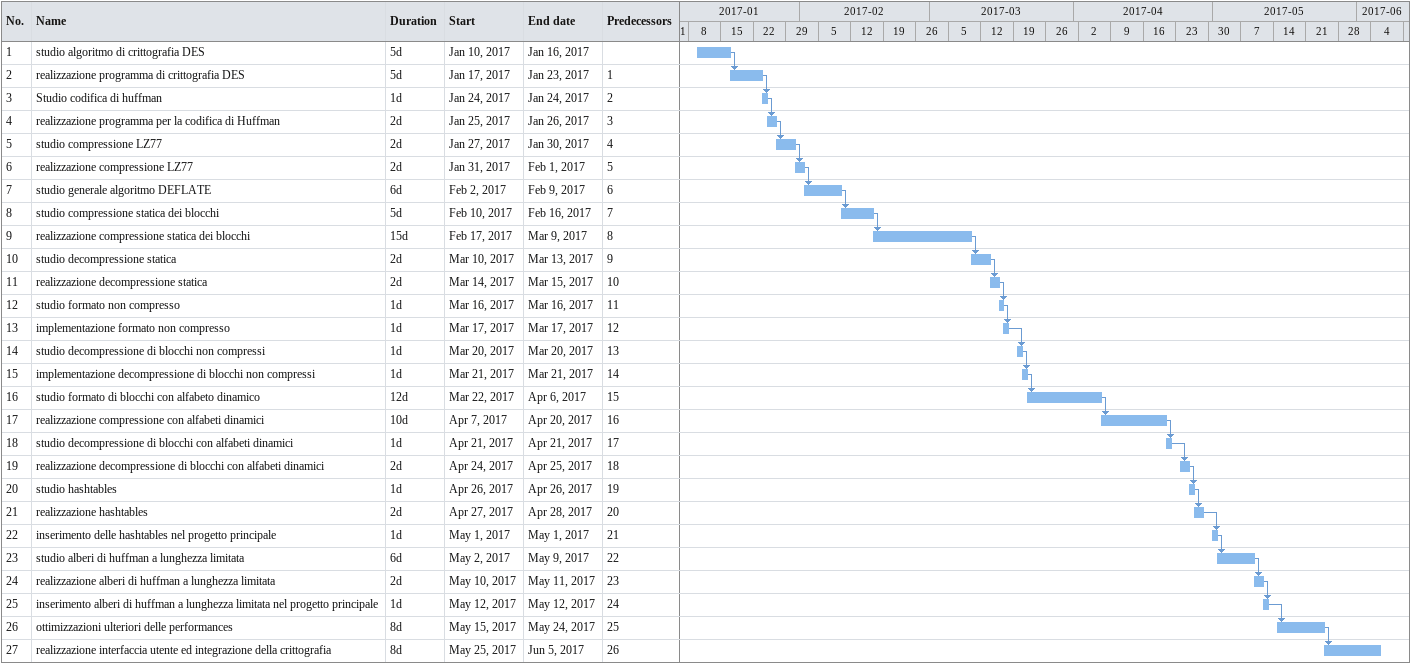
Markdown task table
| ID | Task | Duration | Start | Finish | Predecessors |
|---|---|---|---|---|---|
| 1 | studio algoritmo di crittografia DES | 5d | 2017-01-10 | 2017-01-16 |  |
| 2 | realizzazione programma di crittografia DES | 5d | 2017-01-17 | 2017-01-23 | 1 |
| 3 | Studio codifica di huffman | 1d | 2017-01-24 | 2017-01-24 | 2 |
| 4 | realizzazione programma per la codifica di Huffman | 2d | 2017-01-25 | 2017-01-26 | 3 |
| 5 | studio compressione LZ77 | 2d | 2017-01-27 | 2017-01-30 | 4 |
| 6 | realizzazione compressione LZ77 | 2d | 2017-01-31 | 2017-02-01 | 5 |
| 7 | studio generale algoritmo DEFLATE | 6d | 2017-02-02 | 2017-02-09 | 6 |
| 8 | studio compressione statica dei blocchi | 5d | 2017-02-10 | 2017-02-16 | 7 |
| 9 | realizzazione compressione statica dei blocchi | 15d | 2017-02-17 | 2017-03-09 | 8 |
| 10 | studio decompressione statica | 2d | 2017-03-10 | 2017-03-13 | 9 |
| 11 | realizzazione decompressione statica | 2d | 2017-03-14 | 2017-03-15 | 10 |
| 12 | studio formato non compresso | 1d | 2017-03-16 | 2017-03-16 | 11 |
| 13 | implementazione formato non compresso | 1d | 2017-03-17 | 2017-03-17 | 12 |
| 14 | studio decompressione di blocchi non compressi | 1d | 2017-03-20 | 2017-03-20 | 13 |
| 15 | implementazione decompressione di blocchi non compressi | 1d | 2017-03-21 | 2017-03-21 | 14 |
| 16 | studio formato di blocchi con alfabeto dinamico | 12d | 2017-03-22 | 2017-04-06 | 15 |
| 17 | realizzazione compressione con alfabeti dinamici | 10d | 2017-04-07 | 2017-04-20 | 16 |
| 18 | studio decompressione di blocchi con alfabeti dinamici | 1d | 2017-04-21 | 2017-04-21 | 17 |
| 19 | realizzazione decompressione di blocchi con alfabeti dinamici | 2d | 2017-04-24 | 2017-04-25 | 18 |
| 20 | studio hashtables | 1d | 2017-04-26 | 2017-04-26 | 19 |
| 21 | realizzazione hashtables | 2d | 2017-04-27 | 2017-04-28 | 20 |
| 22 | inserimento delle hashtables nel progetto principale | 1d | 2017-05-01 | 2017-05-01 | 21 |
| 23 | studio alberi di huffman a lunghezza limitata | 6d | 2017-05-02 | 2017-05-09 | 22 |
| 24 | realizzazione alberi di huffman a lunghezza limitata | 2d | 2017-05-10 | 2017-05-11 | 23 |
| 25 | inserimento alberi di huffman a lunghezza limitata nel progetto principale | 1d | 2017-05-12 | 2017-05-12 | 24 |
| 26 | ottimizzazioni ulteriori delle performances | 8d | 2017-05-15 | 2017-05-24 | 25 |
| 27 | realizzazione interfaccia utente ed integrazione della crittografia | 8d | 2017-05-25 | 2017-06-05 | 26 |
